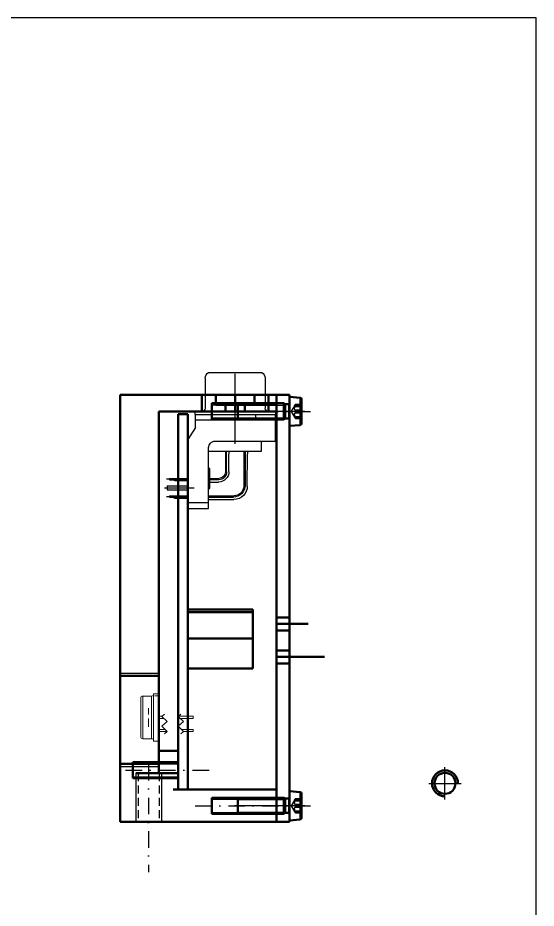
# Model space of a CAD drawing. Header units: millimetres. Extents: x 0 to 200, y 0 to 275.
# Drawn here: x 119.9 to 200, y 137.4 to 275 of the extents above; entities that cross this region are included whole.
import ezdxf

# ---------------------------------------------------------------- set-up
doc = ezdxf.new("R2010")
doc.units = ezdxf.units.MM
for name, pattern in [('AM_ISO08W050', [18, 12, -1.5, 3, -1.5]), ('CENTERLINE', [30, 12, -1.5, 3, -1.5, 12]), ('Dashed', [2, 1, -1]), ('HIDDEN', [9.525, 6.35, -3.175]), ('STRICHPUNKT', [25.4, 12.7, -6.35, 0, -6.35]), ('VERDECKT', [9.525, 6.35, -3.175])]:
    doc.linetypes.add(name, pattern=pattern)
for name, color, linetype, lineweight in [('0.25', 7, 'Continuous', 25), ('0.5 Vollinie', 7, 'Continuous', 50), ('2d ConnectionPoints', 7, 'Continuous', 50), ('AM_0', 7, 'Continuous', 50), ('AM_4', 3, 'Continuous', 25), ('AM_5', 3, 'Continuous', 25), ('AM_7', 4, 'AM_ISO08W050', 25), ('AM_9', 6, 'Dashed', 25), ('Bemaßung', 2, 'Continuous', 25), ('Mittellinie', 6, 'STRICHPUNKT', 25), ('Verdeckte Kanten', 7, 'VERDECKT', 25)]:
    doc.layers.add(name, color=color, linetype=linetype, lineweight=lineweight)
doc.layers.add('104', color=7, linetype='Continuous')
doc.layers.add('2', color=7, linetype='Continuous')

# ---------------------------------------------------------------- blocks, each defined once
blk = doc.blocks.new('Harting D-Sub 9pol male Seitenansicht')
at = {"layer": '2', "color": 150, "linetype": 'Continuous'}
for p, q in [((-4.6, 6.25), (-0.5, 6.25)), ((-4.6, 4), (-4.6, 6.25)), ((-4.6, 4), (-6.2, 4)), ((-6.2, 4), (-6.2, -4.1)), ((-4.6, -3.1), (-4.6, 4)), ((-1.3, -6.15), (-1.3, 3.2)), ((-1.3, 3.2), (-0.5, 3.2)), ((-15, -4.1), (-6.2, -4.1)), ((-15, -7.3), (-15, -4.1)), ((-14.13398, -4.1), (-14.13398, -7.3)), ((-11.89523, -4.1), (-11.89523, -3.9)), ((-11.89523, -3.9), (-8.79523, -3.9)), ((-9.19523, -4.1), (-9.19523, -3.9)), ((-8.79523, -3.9), (-8.79523, -4.1)), ((-6.2, -4.1), (-5.6, -4.1)), ((-2.5, -6.15), (-4.31866, -7.3)), ((-2.5, -6.15), (-0.5, -6.15)), ((-15, -7.3), (-4.31866, -7.3))]:
    blk.add_line(p, q, dxfattribs=at)
at = {"layer": '2', "color": 40, "linetype": 'Continuous'}
for p, q in [((-0.5, 6.30046), (0, 6.30046)), ((-0.5, -6.15), (-0.5, 6.25)), ((0, 6.30046), (0, -6.20047)), ((5.13397, 4.63), (0.5, 4.63)), ((6, -4.13), (6, 4.13)), ((5.13397, -4.63), (0.5, -4.63)), ((-0.5, -6.20047), (0, -6.20047))]:
    blk.add_line(p, q, dxfattribs=at)
at = {"layer": '2', "color": 2, "linetype": 'Continuous'}
for p, q in [((-11.53233, 1.88082), (-6.59466, 1.88326)), ((-6.2, 1.52334), (-11.445, 1.52334)), ((-6.59466, 1.88326), (-6.49466, 1.93334)), ((-6.49466, 1.93334), (-6.2, 1.93334)), ((-6.2, 1.32334), (-11.545, 1.32334)), ((-13.59938, -4.1), (-13.60131, -0.18968)), ((-13.245, -4.1), (-13.245, -0.27666)), ((-13.045, -4.1), (-13.045, -0.17666)), ((-9.35501, -1.31667), (-6.2, -1.31666)), ((-9.30719, -0.95808), (-6.59466, -0.95674)), ((-6.59466, -0.95674), (-6.49466, -0.90666)), ((-6.49466, -0.90666), (-6.2, -0.90666)), ((-10.90639, -3.9), (-10.9064, -2.55751)), ((-10.555, -2.51667), (-10.555, -3.9)), ((-10.355, -3.9), (-10.355, -2.51666)), ((-6.2, -1.51666), (-9.355, -1.51666)), ((-13.385, -9.3102), (-13.385, -7.3)), ((-13.245, -10.170004), (-13.245, -7.3)), ((-13.045, -10.170004), (-13.045, -7.3)), ((-10.695, -9.3102), (-10.695, -7.3)), ((-10.555, -10.170004), (-10.555, -7.3)), ((-10.355, -10.170004), (-10.355, -7.3)), ((-13.2517, -9.541081), (-13.385, -9.3102)), ((-10.5617, -9.541081), (-10.695, -9.3102)), ((-13.045, -10.170004), (-13.245, -10.170004)), ((-10.355, -10.170004), (-10.555, -10.170004))]:
    blk.add_line(p, q, dxfattribs=at)
at = {"layer": '2', "color": 110, "linetype": 'CENTERLINE'}
blk.add_line((-4.98916, 0), (5.8, 0), dxfattribs=at)
at = {"layer": '2', "color": 4, "linetype": 'CENTERLINE'}
blk.add_line((-11.8, -10.901179), (-11.8, -6.322264), dxfattribs=at)
at = {"layer": '2', "color": 4, "linetype": 'Continuous'}
for p, q in [((-12.1, -10.489489), (-12.1, -7.3)), ((-11.5, -10.489489), (-11.5, -7.3)), ((-11.5, -10.489489), (-12.1, -10.489489))]:
    blk.add_line(p, q, dxfattribs=at)
at = {"layer": '2', "color": 2, "linetype": 'CENTERLINE'}
for p, q in [((-13.145, -10.601179), (-13.145, -10.170004)), ((-10.455, -10.170004), (-10.455, -10.601178))]:
    blk.add_line(p, q, dxfattribs=at)
at = {"layer": '2', "color": 40, "linetype": 'Continuous'}
for centre, radius, start, end in [((0.5, 5.13), 0.5, 180, 270), ((5.13397, 3.63), 1, 30, 90), ((0.5, -5.13), 0.5, 90, 180), ((5.13397, -3.63), 1, 270, 330)]:
    blk.add_arc(centre, radius, start, end, dxfattribs=at)
at = {"layer": '2', "color": 2, "linetype": 'Continuous'}
for centre, radius, start, end in [((-11.53131, -0.18866), 2.07, 90.028296, 180.0283), ((-11.445, -0.27666), 1.8, 89.999979, 179.99999), ((-11.545, -0.17666), 1.5, 90.000013, 180), ((-9.3064, -2.55751), 1.6, 90.028296, 180.00001), ((-9.355, -2.51667), 1.2, 90.000106, 180.00001), ((-9.355, -2.51666), 1, 90.000013, 180.00001)]:
    blk.add_arc(centre, radius, start, end, dxfattribs=at)
at = {"layer": '2', "color": 150, "linetype": 'Continuous'}
blk.add_arc((-5.6, -3.1), 1, 270, 0, dxfattribs=at)
blk = doc.blocks.new('FDS100_Seitenansicht')
at = {"color": 7, "linetype": 'Continuous', "lineweight": 0}
for p, q in [((-14.17, 14.02), (15.8, 14.02)), ((-15.7, 12.5), (-15.7, 5.59)), ((17.32, 5.59), (17.32, 12.5)), ((-17.48, 4.06), (-17.48, 0)), ((-17.48, 4.06), (19.1, 4.06)), ((-17.48, 0), (19.1, 0)), ((-10.16, 0), (-10.16, -6.29)), ((-8.53, -4.79), (-8.53, 0)), ((0, 0), (0, -3.92)), ((1.63, -2.42), (1.63, 0)), ((19.1, 0), (19.1, 4.06)), ((-10.16, -18.99), (-10.16, -26.49)), ((-8.53, -26.49), (-8.53, -17.49)), ((0, -16.62), (0, -26.49)), ((1.63, -26.49), (1.63, -15.12)), ((-8.53, -26.49), (-10.16, -26.49)), ((1.63, -26.49), (0, -26.49))]:
    blk.add_line(p, q, dxfattribs=at)
at = {"color": 8, "linetype": 'Continuous', "lineweight": 0}
for p, q in [((17.32, 12.5), (-15.7, 12.5)), ((-15.7, 5.59), (17.32, 5.59))]:
    blk.add_line(p, q, dxfattribs=at)
at = {"color": 7, "linetype": 'HIDDEN', "lineweight": 0}
for p, q in [((-14.68, 12.5), (16.31, 12.5)), ((-6.39, 7.92), (8.01, 7.92)), ((17.34, 3.05), (17.49, 3.05)), ((17.49, 0), (17.49, 3.05)), ((-10.1, -6.36), (-11.94, -4.36)), ((-6.1, -2.36), (-10.1, -6.36)), ((-2.43, -6.36), (-6.1, -2.36)), ((1.57, -2.36), (-2.43, -6.36)), ((3.4, -4.36), (1.57, -2.36)), ((-10.1, -19.06), (-11.94, -17.06)), ((-6.1, -15.06), (-10.1, -19.06)), ((-2.43, -19.06), (-6.1, -15.06)), ((1.57, -15.06), (-2.43, -19.06)), ((3.4, -17.06), (1.57, -15.06))]:
    blk.add_line(p, q, dxfattribs=at)
at = {"color": 7, "linetype": 'Continuous', "lineweight": 0}
for centre, start, end in [((-14.17, 12.5), 90.00018, 179.99985), ((15.8, 12.5), 0.00015, 89.99982), ((-17.22, 5.59), 269.99962, 0.00045), ((18.85, 5.59), 179.99955, 270.00038)]:
    blk.add_arc(centre, 1.52, start, end, dxfattribs=at)
blk = doc.blocks.new('Innengewinde M4')
at = {"layer": '0.5 Vollinie'}
blk.add_circle((0, 0), 1.62, dxfattribs=at)
blk.add_arc((0, 0), 2, 0, 270, dxfattribs=at)
at = {"layer": 'Bemaßung'}
for p, q in [((0, -2.5), (0, 2.5)), ((-2.5, 0), (2.5, 0))]:
    blk.add_line(p, q, dxfattribs=at)
blk = doc.blocks.new('M2.5 x 8 Innengewinde')
at = {"layer": '0.25'}
for p, q in [((-10, 1.01), (0, 1.01)), ((-10, -1.01), (0, -1.01))]:
    blk.add_line(p, q, dxfattribs=at)
at = {"layer": '0.5 Vollinie'}
for p, q in [((-10, 1.25), (0, 1.25)), ((-10, 1.25), (-10, -1.25)), ((0, 1.25), (0, -1.25)), ((-10, -1.25), (0, -1.25))]:
    blk.add_line(p, q, dxfattribs=at)
at = {"layer": 'Mittellinie', "ltscale": 0.2}
blk.add_line((-12.6, 0), (5.25, 0), dxfattribs=at)
blk = doc.blocks.new('M2.5 BOSSARD BN15857 top')
at = {"layer": '2d ConnectionPoints'}
for p in [(-1.85, 0), (0, 0), (8, 0)]:
    blk.add_point(p, dxfattribs=at)
at = {"layer": 'AM_0'}
for p, q in [((-1.85, 1.88), (-1.85, -1.88)), ((0, 2.25), (-1.64, 2.11)), ((0, 2.25), (0, -2.25)), ((0.66, 1.11), (0.1, 1.11)), ((0.9, 1.25), (0.66, 1.11)), ((0.66, 1.11), (0.66, -1.11)), ((0.9, 1.25), (0.9, -1.25)), ((8, 1.25), (0.9, 1.25)), ((8, 1.25), (8, -1.25)), ((0.1, -1.11), (0.66, -1.11)), ((0.66, -1.11), (0.9, -1.25)), ((0.9, -1.25), (8, -1.25)), ((-1.64, -2.11), (0, -2.25))]:
    blk.add_line(p, q, dxfattribs=at)
for centre, radius, start, end in [((-1.62, 1.88), 0.225, 95, 180), ((0.1, 1.21), 0.1, 180, 270), ((0.1, -1.21), 0.1, 90, 180), ((-1.62, -1.88), 0.225, 180, 265)]:
    blk.add_arc(centre, radius, start, end, dxfattribs=at)
at = {"layer": 'AM_4'}
for p, q in [((-1.64, 2.11), (-1.64, -2.11)), ((0.1, 1.11), (0.1, -1.11))]:
    blk.add_line(p, q, dxfattribs=at)
at = {"layer": 'AM_5'}
for p, q in [((0.66, 1.11), (0.9, 0.97)), ((8, 0.97), (0.9, 0.97)), ((0.66, -1.11), (0.9, -0.97)), ((8, -0.97), (0.9, -0.97))]:
    blk.add_line(p, q, dxfattribs=at)
at = {"layer": 'AM_7'}
blk.add_line((-2.39, 0), (8.49, 0), dxfattribs=at)
at = {"layer": 'AM_9'}
for p, q in [((-1.66, 0.86), (-1.85, 1.2)), ((-0.92, 1.07), (-1.83, 1.07)), ((-0.85, 1), (-1.76, 1)), ((-0.85, 0.76), (-1.76, 0.76)), ((-0.85, 0.23), (-1.76, 0.23)), ((-1.66, 0.86), (-0.76, 0.86)), ((-0.76, 0.88), (-0.76, 0.86)), ((-0.25, 0), (-0.76, 0.88)), ((-0.76, 0.53), (-0.76, 0.35)), ((-0.76, -0.88), (-0.25, 0)), ((-1.85, -1.2), (-1.66, -0.86)), ((-1.83, -1.07), (-0.92, -1.07)), ((-0.85, -0.23), (-1.76, -0.23)), ((-0.85, -0.76), (-1.76, -0.76)), ((-0.85, -1), (-1.76, -1)), ((-0.76, -0.86), (-1.66, -0.86)), ((-0.85, -1), (-0.82, -0.96)), ((-0.76, -0.35), (-0.76, -0.53)), ((-0.76, -0.86), (-0.76, -0.88))]:
    blk.add_line(p, q, dxfattribs=at)
for points in [[(-1.85, 1.04), (-1.85, 1.04), (-1.85, 1.06), (-1.84, 1.07), (-1.84, 1.07), (-1.83, 1.07)], [(-1.76, 0.76), (-1.78, 0.8), (-1.79, 0.83), (-1.81, 0.87), (-1.82, 0.92), (-1.84, 0.96), (-1.84, 0.99), (-1.85, 1.02), (-1.85, 1.04)], [(-1.85, 0), (-1.85, 0), (-1.85, 0.04), (-1.84, 0.07), (-1.84, 0.11), (-1.83, 0.14), (-1.82, 0.17), (-1.8, 0.19), (-1.79, 0.21), (-1.77, 0.23), (-1.76, 0.23)], [(-1.76, -0.23), (-1.78, -0.22), (-1.79, -0.21), (-1.81, -0.18), (-1.83, -0.15), (-1.84, -0.12), (-1.84, -0.08), (-1.85, -0.04), (-1.85, 0)], [(-1.83, 1.07), (-1.83, 1.07), (-1.82, 1.06), (-1.8, 1.05), (-1.79, 1.04), (-1.77, 1.01), (-1.76, 1)], [(-1.66, 0.86), (-1.66, 0.87), (-1.66, 0.87), (-1.68, 0.89), (-1.69, 0.91), (-1.72, 0.94), (-1.74, 0.97), (-1.76, 1)], [(-1.76, 0.76), (-1.73, 0.7), (-1.7, 0.63), (-1.68, 0.57), (-1.66, 0.51), (-1.66, 0.45), (-1.66, 0.4), (-1.66, 0.36), (-1.68, 0.32), (-1.69, 0.29), (-1.72, 0.26), (-1.74, 0.25), (-1.76, 0.23)], [(-0.92, 1.07), (-0.93, 1.07), (-0.94, 1.06), (-0.94, 1.05), (-0.94, 1.03), (-0.94, 1.01), (-0.93, 0.98), (-0.93, 0.95), (-0.92, 0.92), (-0.9, 0.88), (-0.89, 0.85), (-0.87, 0.81), (-0.85, 0.77), (-0.85, 0.76)], [(-0.85, 0.23), (-0.87, 0.22), (-0.89, 0.2), (-0.91, 0.17), (-0.92, 0.14), (-0.93, 0.1), (-0.94, 0.06), (-0.94, 0.03), (-0.94, -0.01), (-0.94, -0.05), (-0.93, -0.09), (-0.93, -0.12), (-0.92, -0.15), (-0.9, -0.18), (-0.89, -0.2), (-0.87, -0.22), (-0.85, -0.23), (-0.85, -0.23)], [(-0.85, 1), (-0.87, 1.02), (-0.89, 1.05), (-0.91, 1.06), (-0.92, 1.07), (-0.92, 1.07)], [(-0.85, 1), (-0.82, 0.95), (-0.79, 0.91), (-0.77, 0.89), (-0.76, 0.88)], [(-0.76, 0.53), (-0.77, 0.58), (-0.79, 0.64), (-0.82, 0.7), (-0.85, 0.76)], [(-0.85, 0.23), (-0.82, 0.25), (-0.79, 0.29), (-0.77, 0.31), (-0.76, 0.35)], [(-1.85, -1.04), (-1.85, -1.02), (-1.85, -1), (-1.84, -0.97), (-1.83, -0.94), (-1.82, -0.9), (-1.81, -0.87), (-1.79, -0.83), (-1.77, -0.79), (-1.76, -0.76)], [(-1.83, -1.07), (-1.84, -1.07), (-1.85, -1.06), (-1.85, -1.04), (-1.85, -1.04)], [(-1.76, -1), (-1.77, -1.02), (-1.79, -1.03), (-1.81, -1.05), (-1.82, -1.07), (-1.83, -1.07), (-1.83, -1.07)], [(-1.76, -0.23), (-1.73, -0.25), (-1.7, -0.29), (-1.68, -0.32), (-1.66, -0.36), (-1.66, -0.41), (-1.66, -0.46), (-1.66, -0.52), (-1.68, -0.57), (-1.69, -0.62), (-1.72, -0.67), (-1.74, -0.72), (-1.76, -0.76)], [(-1.76, -1), (-1.73, -0.95), (-1.7, -0.91), (-1.68, -0.89), (-1.66, -0.87), (-1.66, -0.87), (-1.66, -0.86)], [(-0.85, -0.76), (-0.87, -0.8), (-0.89, -0.85), (-0.91, -0.89), (-0.92, -0.93), (-0.93, -0.97), (-0.94, -1), (-0.94, -1.03), (-0.94, -1.05), (-0.94, -1.06), (-0.93, -1.07), (-0.93, -1.07), (-0.92, -1.07)], [(-0.92, -1.07), (-0.92, -1.07), (-0.9, -1.06), (-0.89, -1.05), (-0.87, -1.03), (-0.85, -1), (-0.85, -1)], [(-0.76, -0.35), (-0.78, -0.3), (-0.8, -0.27), (-0.82, -0.25), (-0.85, -0.23)], [(-0.85, -0.76), (-0.82, -0.7), (-0.79, -0.63), (-0.77, -0.58), (-0.76, -0.53)], [(-0.76, -0.88), (-0.78, -0.9), (-0.8, -0.93), (-0.82, -0.96), (-0.85, -1)]]:
    blk.add_lwpolyline(points, dxfattribs=at)

msp = doc.modelspace()

# ---------------------------------------------------------------- linework, layer by layer
msp.add_lwpolyline([(0, 275), (0, 0), (200, 0), (200, 275)], close=True)
at = {"layer": '0.25'}
for p, q in [((135.66, 173.76), (141.66, 173.76)), ((137.66, 159.76), (144.66, 159.76)), ((135.66, 159.32), (141.66, 159.32)), ((138.08, 158.32), (138.08, 150.76)), ((142.08, 158.32), (142.08, 150.76)), ((137.66, 157.75), (144.66, 157.75))]:
    msp.add_line(p, q, dxfattribs=at)
at = {"layer": '0.5 Vollinie'}
for p, q in [((135.66, 216.76), (159.86, 216.76)), ((135.66, 216.76), (135.66, 150.76)), ((148.33, 216.76), (148.33, 214.19)), ((150.46, 216.76), (150.46, 215.19)), ((153.46, 216.76), (153.46, 214.19)), ((156.46, 216.76), (156.46, 215.19)), ((158.59, 216.76), (158.59, 214.19)), ((159.86, 216.76), (159.86, 213.76)), ((159.86, 216.76), (159.86, 150.76)), ((161.86, 216.76), (159.86, 216.76)), ((159.86, 216.76), (159.86, 216.76)), ((161.86, 216.76), (161.86, 150.76)), ((151.96, 215.19), (150.46, 215.19)), ((151.96, 215.19), (151.96, 214.19)), ((151.96, 215.19), (154.96, 215.19)), ((154.96, 215.19), (154.96, 214.19)), ((156.46, 215.19), (154.96, 215.19)), ((141.66, 214.19), (141.66, 158.32)), ((141.66, 214.19), (159.86, 214.19)), ((144.66, 213.76), (144.66, 155.76)), ((144.66, 213.76), (146.16, 213.76)), ((146.16, 213.76), (146.16, 155.76)), ((146.16, 183.61), (156.19, 183.61)), ((146.16, 183.17), (156.19, 183.17)), ((156.19, 183.61), (156.19, 174.47)), ((159.86, 182.36), (161.86, 182.36)), ((159.86, 181.36), (164.77, 181.36)), ((159.86, 180.36), (161.86, 180.36)), ((146.16, 179.11), (156.19, 179.11)), ((159.86, 177.27), (161.86, 177.27)), ((159.86, 176.27), (167.27, 176.27)), ((159.86, 175.27), (161.86, 175.27)), ((146.16, 174.47), (156.19, 174.47)), ((135.66, 173.32), (141.66, 173.32)), ((141.66, 161.76), (144.66, 161.76)), ((135.66, 159.76), (141.66, 159.76)), ((137.66, 160.01), (144.66, 160.01)), ((137.66, 160.01), (137.66, 157.51)), ((144.66, 160.01), (144.66, 157.51)), ((141.66, 158.32), (138.08, 158.32)), ((138.46, 158.32), (141.7, 158.32)), ((141.66, 158.32), (144.66, 158.32)), ((144.66, 158.32), (144.66, 155.76)), ((137.66, 157.51), (144.66, 157.51)), ((143.86, 155.76), (159.86, 155.76)), ((144.66, 155.76), (146.16, 155.76)), ((144.66, 155.76), (158.69, 155.76)), ((159.86, 155.76), (159.86, 150.76)), ((135.66, 150.76), (159.86, 150.76)), ((161.86, 150.76), (159.86, 150.76))]:
    msp.add_line(p, q, dxfattribs=at)
at = {"layer": 'Mittellinie', "ltscale": 0.2}
for p, q in [((140.08, 159.69), (140.08, 143.03)), ((136.53, 158.76), (149.91, 158.76))]:
    msp.add_line(p, q, dxfattribs=at)
at = {"layer": 'Verdeckte Kanten', "ltscale": 0.2}
for p, q in [((138.46, 158.32), (138.46, 150.76)), ((141.7, 158.32), (141.7, 150.76))]:
    msp.add_line(p, q, dxfattribs=at)

# ---------------------------------------------------------------- block references
at = {"xscale": 0.1995626, "yscale": 0.1995626, "zscale": 0.1995626, "rotation": 90}
msp.add_blockref('FDS100_Seitenansicht', (141.66, 166.76), dxfattribs=at)
at = {"layer": '0.5 Vollinie', "rotation": 180}
for p in [(161.86, 214.19), (161.86, 153.26)]:
    msp.add_blockref('M2.5 BOSSARD BN15857 top', p, dxfattribs=at)
at = {"layer": '0.5 Vollinie'}
for p in [(159.86, 214.19), (159.86, 153.26)]:
    msp.add_blockref('M2.5 x 8 Innengewinde', p, dxfattribs=at)
at = {"layer": '104', "color": 40, "linetype": 'Continuous', "xscale": -1, "rotation": 270}
msp.add_blockref('Harting D-Sub 9pol male Seitenansicht', (153.46, 214.19), dxfattribs=at)
at = {"layer": 'Bemaßung'}
msp.add_blockref('Innengewinde M4', (185.9, 156.73), dxfattribs=at)

doc.saveas('drawing.dxf')
